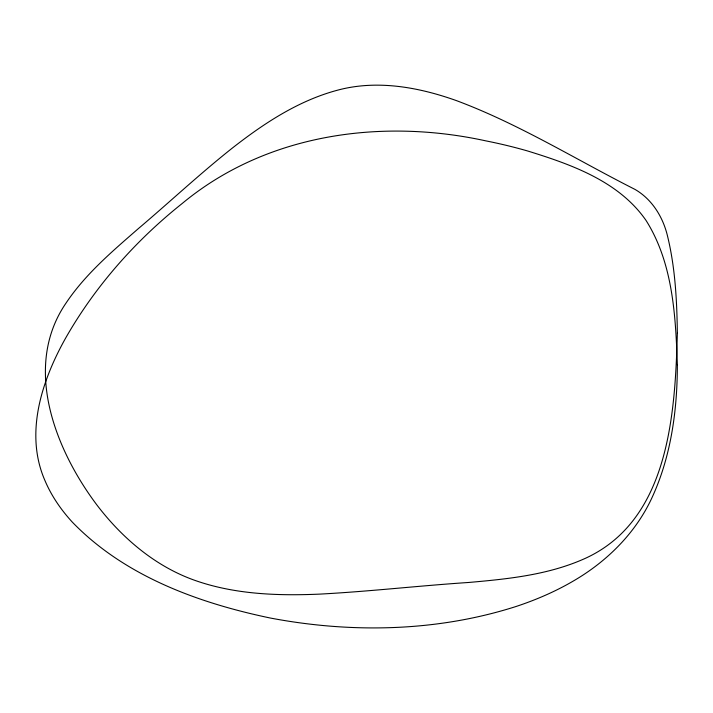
<?xml version="1.0" encoding="UTF-8"?>
<svg xmlns="http://www.w3.org/2000/svg" width="713" height="713" viewBox="0 0 713 713"><rect width="100%" height="100%" fill="white"/><g stroke="black" fill="none" stroke-linecap="round" stroke-linejoin="round"><path stroke-width="1.07" d="M677.35 333.176C675.086 413.103 669.409 519.447 585.836 558.11C549.108 574.874 508.36 578.974 468.601 582.476C418.807 585.765 369.191 591.514 319.344 594.134C277.66 595.899 234.942 594.41 195.21 580.489C155.496 566.55 122.351 538.288 97.048 505.178C55.266 449.68 22.406 366.776 66.024 303.078C85.4 274.131 112.217 251.395 138.26 228.695C169.703 202.055 199.818 173.838 232.126 148.233C263.979 123.304 298.711 100.373 338.256 89.998C377.516 79.624 418.852 87.236 456.4 100.604C518.859 123.902 575.712 159.4 634.998 189.408C652.324 199.444 663.25 217.51 667.671 236.689C675.282 268.222 676.922 300.85 677.35 333.176M677.35 364.735C677.314 409.752 671.227 455.634 652.359 496.881C636.032 532.771 606.932 561.603 573.047 581.184A265.254 153.143 0 0 1 515.962 606.522C436.962 631.763 351.571 633.42 270.45 618.055C198.33 603.02 124.543 576.157 72.316 522.121A311.554 179.872 0 0 1 45.079 480.856C24.304 433.718 41.755 380.689 65.543 338.256C95.114 286.287 135.461 240.664 182.198 203.49C266.136 133.732 381.393 118.037 485.713 140.844A344.192 198.722 0 0 1 527.46 150.933C571.149 164.409 618.795 181.173 646.005 220.388C672.983 263.044 675.621 315.707 677.35 364.735"/></g></svg>
